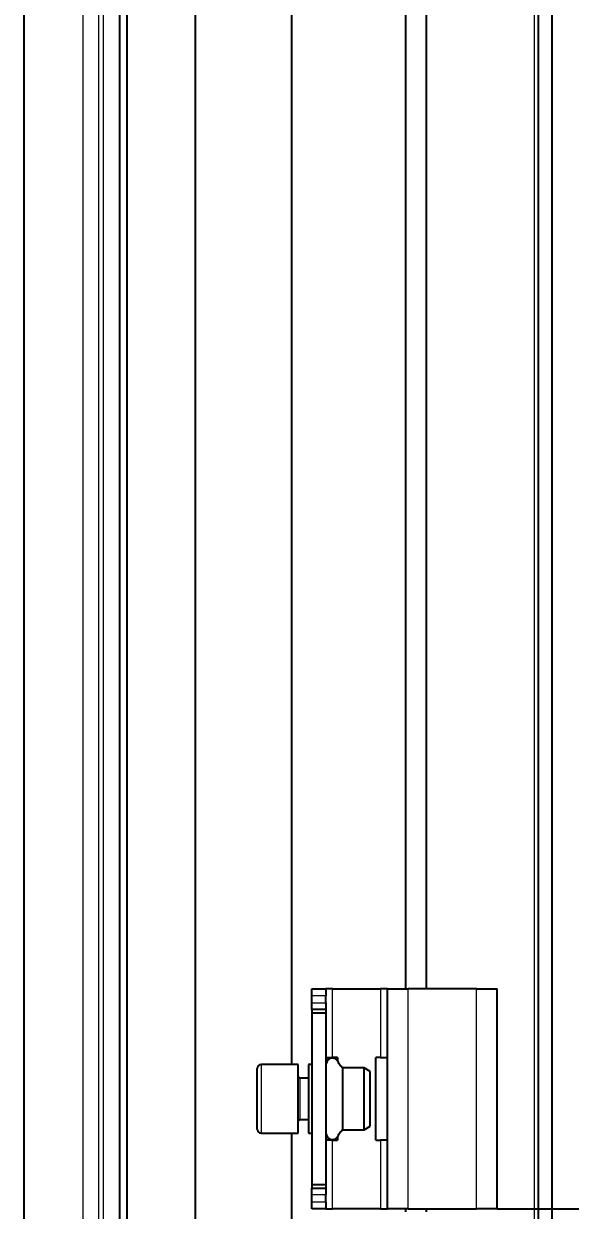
# Model space of a CAD drawing. Header units: millimetres. Extents: x -486 to 1548, y -649 to 978.
# Drawn here: x 1307.8 to 1387.4, y -271.8 to -99 of the extents above; entities that cross this region are included whole.
import ezdxf

# ---------------------------------------------------------------- set-up
doc = ezdxf.new("R2010")
doc.units = ezdxf.units.MM
doc.layers.add('FORMAT', color=7, linetype='Continuous')
doc.styles.add('SLDTEXTSTYLE0', font='TXT', dxfattribs={"width": 0.75})
doc.dimstyles.new('SLDDIMSTYLE0', dxfattribs={"dimtxt": 20, "dimasz": 10, "dimexe": 0, "dimexo": 0.0625, "dimgap": 5, "dimtad": 2, "dimdec": 1, "dimrnd": 1e-09, "dimzin": 12, "dimdsep": 46, "dimtxsty": 'SLDTEXTSTYLE0', "dimsah": 1, "dimcen": 0.09, "dimadec": 0, "dimazin": 3, "dimtfac": 1, "dimtofl": 0, "dimtmove": 0, "dimatfit": 3, "dimfxl": 0, "dimfrac": 2, "dimtolj": 1, "dimtzin": 12, "dimarcsym": 0})

# ---------------------------------------------------------------- blocks, each defined once
blk = doc.blocks.new('_D_8')
at = {"layer": 'FORMAT'}
for p, q in [((1376.8, 660.42), (1547.79, 660.42)), ((1546.79, 660.42), (1546.79, -271.58)), ((1376.8, -271.58), (1547.79, -271.58))]:
    blk.add_line(p, q, dxfattribs=at)
for points in [[(1546.79, 660.42), (1545.25, 650.42), (1548.33, 650.42)], [(1546.79, -271.58), (1548.33, -261.58), (1545.25, -261.58)]]:
    blk.add_solid(points, dxfattribs=at)
at = {"layer": 'FORMAT', "insert": (1521.01, 172.26), "char_height": 20, "attachment_point": 1, "rotation": 90, "style": 'SLDTEXTSTYLE0'}
blk.add_mtext('932', dxfattribs=at)

msp = doc.modelspace()

# ---------------------------------------------------------------- linework, layer by layer
at = {"color": 7, "linetype": 'Continuous', "lineweight": 25}
for p, q in [((1382.79, -383.08), (1382.79, 771.92)), ((1384.79, -383.08), (1384.79, 771.92)), ((1332.79, 738.92), (1332.79, -350.08)), ((1322.79, 709.42), (1322.79, -320.58)), ((1307.79, 694.42), (1307.79, -305.58)), ((1346.79, -55.75), (1346.79, -250.58)), ((1363.49, -239.58), (1363.49, -56.08)), ((1366.49, -239.58), (1366.49, -56.08)), ((1349.79, -239.58), (1351.79, -239.58)), ((1349.79, -240.58), (1349.79, -239.58)), ((1351.79, -239.58), (1351.79, -240.58)), ((1352.79, -239.58), (1351.79, -239.58)), ((1352.79, -239.58), (1359.79, -239.58)), ((1360.79, -239.58), (1359.79, -239.58)), ((1360.79, -239.58), (1363.79, -239.58)), ((1360.79, -271.58), (1360.79, -239.58)), ((1373.79, -239.58), (1363.79, -239.58)), ((1373.79, -239.58), (1376.79, -239.58)), ((1376.79, -271.58), (1376.79, -239.58)), ((1349.79, -241.58), (1349.79, -240.58)), ((1349.79, -242.58), (1349.79, -241.58)), ((1351.79, -241.58), (1351.79, -240.58)), ((1351.79, -241.58), (1351.79, -242.58)), ((1351.79, -242.58), (1349.79, -242.58)), ((1349.79, -242.58), (1349.79, -243.08)), ((1351.79, -243.08), (1349.79, -243.08)), ((1349.79, -243.08), (1349.79, -268.08)), ((1351.79, -242.58), (1351.79, -243.08)), ((1351.79, -243.08), (1351.79, -268.08)), ((1347.79, -250.58), (1342.39, -250.58)), ((1347.79, -258.14), (1347.79, -250.58)), ((1349.79, -250.58), (1349.29, -250.58)), ((1349.29, -250.58), (1349.29, -251.79)), ((1351.79, -249.58), (1352.79, -249.58)), ((1353.49, -249.58), (1352.79, -249.58)), ((1353.49, -249.58), (1353.49, -250.03)), ((1359.09, -261.58), (1359.09, -249.58)), ((1359.79, -249.58), (1359.09, -249.58)), ((1359.79, -249.58), (1360.79, -249.58)), ((1341.79, -257.83), (1341.79, -251.18)), ((1349.29, -251.79), (1349.29, -260.58)), ((1357.42, -251.08), (1354.29, -251.08)), ((1354.29, -260.08), (1354.29, -251.08)), ((1358.29, -251.58), (1357.42, -251.08)), ((1357.42, -260.08), (1357.42, -251.08)), ((1358.29, -259.58), (1358.29, -251.58)), ((1349.29, -252.58), (1348.04, -252.58)), ((1341.79, -259.98), (1341.79, -257.83)), ((1347.79, -260.58), (1347.79, -258.14)), ((1348.04, -258.58), (1349.29, -258.58)), ((1342.39, -260.58), (1347.79, -260.58)), ((1346.79, -260.58), (1346.79, -280.4)), ((1349.29, -260.58), (1349.79, -260.58)), ((1354.29, -260.08), (1357.42, -260.08)), ((1357.42, -260.08), (1358.29, -259.58)), ((1352.79, -261.58), (1351.79, -261.58)), ((1352.79, -261.58), (1353.49, -261.58)), ((1353.49, -261.13), (1353.49, -261.58)), ((1359.09, -261.58), (1359.79, -261.58)), ((1360.79, -261.58), (1359.79, -261.58)), ((1351.79, -268.08), (1349.79, -268.08)), ((1349.79, -268.08), (1349.79, -268.58)), ((1349.79, -268.58), (1351.79, -268.58)), ((1349.79, -269.58), (1349.79, -268.58)), ((1349.79, -270.58), (1349.79, -269.58)), ((1351.79, -268.08), (1351.79, -268.58)), ((1351.79, -268.58), (1351.79, -269.58)), ((1351.79, -270.58), (1351.79, -269.58)), ((1349.79, -271.58), (1349.79, -270.58)), ((1351.79, -270.58), (1351.79, -271.58)), ((1351.79, -271.58), (1349.79, -271.58)), ((1351.79, -271.58), (1352.79, -271.58)), ((1359.79, -271.58), (1352.79, -271.58)), ((1359.79, -271.58), (1360.79, -271.58)), ((1363.79, -271.58), (1360.79, -271.58)), ((1363.49, -272.04), (1363.49, -271.58)), ((1363.79, -271.58), (1373.79, -271.58)), ((1366.49, -272.04), (1366.49, -271.58)), ((1376.79, -271.58), (1373.79, -271.58))]:
    msp.add_line(p, q, dxfattribs=at)
at = {"color": 8, "linetype": 'Continuous', "lineweight": 18}
for p, q in [((1382.19, 769.32), (1382.19, -380.48)), ((1321.69, 708.32), (1321.69, -319.48)), ((1321.79, 708.42), (1321.79, -319.58)), ((1318.69, 705.32), (1318.69, -316.48)), ((1319.38, 706.01), (1319.38, -317.17)), ((1316.38, 703.01), (1316.38, -314.17)), ((1352.79, -249.58), (1352.79, -239.58)), ((1359.79, -239.58), (1359.79, -249.58)), ((1363.79, -271.58), (1363.79, -239.58)), ((1373.79, -271.58), (1373.79, -239.58)), ((1351.79, -240.58), (1349.79, -240.58)), ((1349.79, -241.58), (1351.79, -241.58)), ((1342.39, -250.58), (1342.39, -258.14)), ((1348.04, -252.58), (1348.04, -258.58)), ((1342.39, -258.14), (1342.39, -260.58)), ((1352.79, -271.58), (1352.79, -261.58)), ((1359.79, -261.58), (1359.79, -271.58)), ((1351.79, -269.58), (1349.79, -269.58)), ((1349.79, -270.58), (1351.79, -270.58))]:
    msp.add_line(p, q, dxfattribs=at)
at = {"color": 7, "linetype": 'Continuous', "lineweight": 25}
for centre, radius, start, end in [((1342.39, -251.18), 0.6, 90, 180), ((1348.04, -252.33), 0.25, 180, 270), ((1348.04, -258.83), 0.25, 90, 180), ((1342.39, -259.98), 0.6, 180, 270)]:
    msp.add_arc(centre, radius, start, end, dxfattribs=at)
for points, knots in [([(1354.29, -251.08), (1354.11, -250.92), (1353.77, -250.62), (1353.57, -250.05), (1353.21, -249.74), (1352.87, -249.61), (1352.51, -249.65), (1352.16, -249.84), (1351.91, -250.2), (1351.83, -250.5), (1351.79, -250.65)], [0, 0, 0, 0, 0.185676, 0.371025, 0.466937, 0.562172, 0.656347, 0.751553, 0.873842, 1, 1, 1, 1]), ([(1351.79, -260.51), (1351.83, -260.66), (1351.91, -260.96), (1352.16, -261.32), (1352.51, -261.51), (1352.87, -261.54), (1353.21, -261.41), (1353.57, -261.11), (1353.77, -260.54), (1354.11, -260.23), (1354.29, -260.08)], [0, 0, 0, 0, 0.1261582, 0.2484472, 0.3436534, 0.4378284, 0.5330628, 0.6289748, 0.8143244, 1, 1, 1, 1])]:
    msp.add_open_spline(points, degree=3, knots=knots, dxfattribs=at)

# ---------------------------------------------------------------- dimensions: what is measured, and where the dimension line sits
at = {"layer": 'FORMAT'}
dim = msp.add_linear_dim(base=(1546.79, -271.58), p1=(1376.79, 660.42), p2=(1376.79, -271.58), angle=90, dimstyle='SLDDIMSTYLE0', dxfattribs=at)
dim.commit()
dim.dimension.update_dxf_attribs({"geometry": '_D_8', "text_midpoint": (1546.79, 194.42), "dimtype": 160})

doc.saveas('drawing.dxf')
